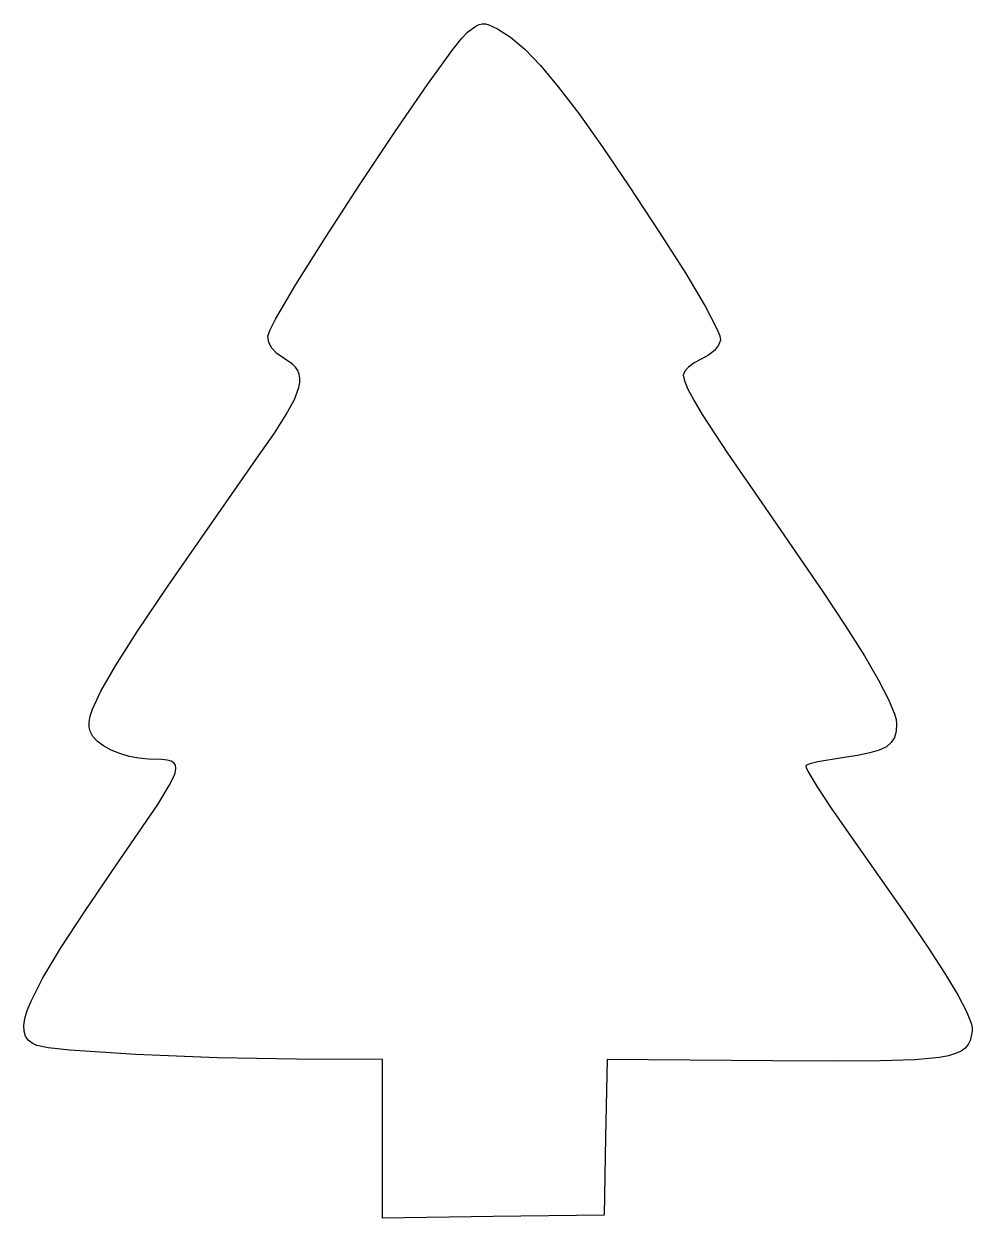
# Model space of a CAD drawing. Extents: x 79.5 to 140.6, y 165.3 to 242.4.
import ezdxf

# ---------------------------------------------------------------- set-up
doc = ezdxf.new("R2010")
doc.units = 0
doc.layers.add('Layer_1', color=7, linetype='CONTINUOUS')

msp = doc.modelspace()

# ---------------------------------------------------------------- linework, layer by layer
at = {"layer": 'Layer_1', "color": 7}
msp.add_lwpolyline([(102.597325, 170.428379), (102.597325, 175.550964), (97.041078, 175.562535), (91.921399, 175.653913), (86.673773, 175.869366), (82.423921, 176.150084), (81.024947, 176.296538), (80.297562, 176.437255), (79.982015, 176.594475), (79.737142, 176.795818), (79.565944, 177.048116), (79.471426, 177.358205), (79.45659, 177.732918), (79.52444, 178.179091), (79.677979, 178.703556), (79.92021, 179.313148), (80.68276, 180.815053), (81.836116, 182.739478), (83.404304, 185.141098), (85.41135, 188.074586), (88.09653, 192.001932), (88.83757, 193.212131), (89.068393, 193.663869), (89.210158, 194.026701), (89.26592, 194.310629), (89.238733, 194.525655), (89.131652, 194.68178), (88.947732, 194.789006), (88.690026, 194.857335), (88.36159, 194.896769), (87.504747, 194.928957), (86.872174, 194.979638), (86.245874, 195.098512), (85.645538, 195.276248), (85.09086, 195.503513), (84.601532, 195.770976), (84.197247, 196.069305), (83.897698, 196.389169), (83.722577, 196.721235), (83.666466, 196.995077), (83.667041, 197.31276), (83.733187, 197.68879), (83.873786, 198.137676), (84.413886, 199.312051), (85.358416, 200.951949), (86.778449, 203.173437), (88.745061, 206.092582), (94.602317, 214.488106), (95.61865, 215.963798), (96.383191, 217.165618), (96.90598, 218.132013), (97.197059, 218.901433), (97.258845, 219.224292), (97.266469, 219.512325), (97.221186, 219.770338), (97.124251, 220.003138), (96.976919, 220.215529), (96.780446, 220.412319), (96.245096, 220.778317), (95.781672, 221.093961), (95.451794, 221.437997), (95.254541, 221.811677), (95.188995, 222.21625), (95.318711, 222.590443), (95.686699, 223.303418), (97.010509, 225.552607), (98.906474, 228.577598), (101.120644, 231.992174), (103.399067, 235.410113), (105.487792, 238.445198), (107.132867, 240.711209), (107.709676, 241.435118), (108.080342, 241.821926), (108.617698, 242.20928), (108.830309, 242.315003), (109.028455, 242.364691), (109.229321, 242.360295), (109.450093, 242.303765), (110.020097, 242.042107), (110.853744, 241.515203), (111.764335, 240.742534), (112.780952, 239.687528), (113.932674, 238.313614), (115.248583, 236.584221), (116.757759, 234.462775), (118.489282, 231.912706), (120.472234, 228.897441), (122.152091, 226.250949), (123.399148, 224.15544), (124.164076, 222.698021), (124.350328, 222.235815), (124.39755, 221.965798), (124.27101, 221.633465), (124.00191, 221.2987), (123.6179, 220.988798), (123.146631, 220.73105), (122.701455, 220.493864), (122.336895, 220.221106), (122.090571, 219.946485), (122.000103, 219.703711), (122.071073, 219.336311), (122.290301, 218.800286), (122.667262, 218.08025), (123.211433, 217.160822), (124.839307, 214.662255), (127.24973, 211.18152), (131.026402, 205.705718), (132.491091, 203.48152), (133.67936, 201.589912), (134.59572, 200.023484), (135.24468, 198.774828), (135.630749, 197.836533), (135.726609, 197.481455), (135.758436, 197.20119), (135.727265, 196.715006), (135.620228, 196.314795), (135.417042, 195.987893), (135.097426, 195.721635), (134.641096, 195.503354), (134.027769, 195.320385), (133.237163, 195.160062), (132.248995, 195.009721), (130.677981, 194.740918), (130.151434, 194.610509), (129.900282, 194.50485), (129.918376, 194.37706), (130.052853, 194.093429), (130.625548, 193.130504), (131.527549, 191.759789), (132.668038, 190.124999), (136.424719, 184.786263), (137.818333, 182.724499), (138.911845, 181.030926), (139.722542, 179.677888), (140.26771, 178.637726), (140.564637, 177.882783), (140.625411, 177.603625), (140.630608, 177.3854), (140.579398, 177.05136), (140.497779, 176.756301), (140.370715, 176.497977), (140.183172, 176.274143), (139.920114, 176.082556), (139.566506, 175.920971), (139.107313, 175.787144), (138.527499, 175.67883), (136.945868, 175.529762), (134.701333, 175.455814), (131.673611, 175.439028), (127.742419, 175.461449), (117.080572, 175.548325), (116.982697, 170.52256), (116.884825, 165.496797), (109.741075, 165.401296), (102.597325, 165.305801), (102.597325, 170.428379), (102.597325, 170.428379)], dxfattribs=at)

doc.saveas('drawing.dxf')
